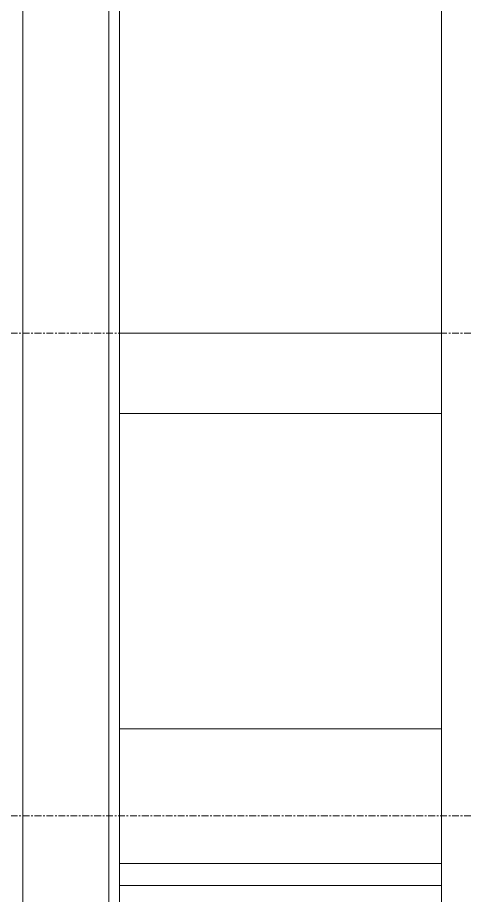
# Model space of a CAD drawing. Header units: inches. Extents: x 22 to 382261, y 22 to 371281.
# Drawn here: x 223346 to 224178, y 143557 to 145194 of the extents above; entities that cross this region are included whole.
import ezdxf

# ---------------------------------------------------------------- set-up
doc = ezdxf.new("R2010")
doc.units = ezdxf.units.IN
doc.header["$MEASUREMENT"] = 0
doc.linetypes.add('Grid Line 1_2_', pattern=[22.225, 12.7, -3.175, 3.175, -3.175])
for name, color, linetype, lineweight in [('A-FLOR', 192, 'Continuous', 9), ('A-FLOR-LEVL', 51, 'Continuous', 9), ('A-ROOF', 132, 'Continuous', 9), ('P-PIPE', 3, 'Continuous', 9)]:
    doc.layers.add(name, color=color, linetype=linetype, lineweight=lineweight)

# ---------------------------------------------------------------- blocks, each defined once
blk = doc.blocks.new('Roofs 1 - Roofs 1-397225-Right Side Elevation')
at = {"layer": 'A-ROOF'}
blk.add_line((3612.8, 3612.1), (3012.8, 3612.1), dxfattribs=at)
blk = doc.blocks.new('96M_High_Galvanize_Water_Tank_Frame_22788 - 96M_High_Galvanize_Water_Tank_Frame_22788-498790-Right Side Elevation')
at = {"layer": 'P-PIPE'}
for p, q in [((2832.8, 265), (2832.8, 6720)), ((2992.8, 265), (2992.8, 6720)), ((3012.8, 265), (3012.8, 6720)), ((3612.8, 0), (3612.8, 6615)), ((3612.8, 3361.1), (3012.8, 3361.1)), ((3012.8, 3320.2), (3612.8, 3320.2))]:
    blk.add_line(p, q, dxfattribs=at)

msp = doc.modelspace()

# ---------------------------------------------------------------- linework, layer by layer
at = {"layer": 'A-FLOR'}
for p, q in [((223535.8, 144605.4), (224135.8, 144605.4)), ((224135.8, 144455.4), (223535.8, 144455.4))]:
    msp.add_line(p, q, dxfattribs=at)
at = {"layer": 'A-FLOR-LEVL', "linetype": 'Grid Line 1_2_'}
for p, q in [((206975.4, 144605.4), (250147.7, 144605.4)), ((206975.4, 143705.4), (250147.7, 143705.4))]:
    msp.add_line(p, q, dxfattribs=at)

# ---------------------------------------------------------------- block references
at = {"layer": 'A-ROOF'}
msp.add_blockref('Roofs 1 - Roofs 1-397225-Right Side Elevation', (220522.9, 140255.4), dxfattribs=at)
at = {"layer": 'P-PIPE'}
msp.add_blockref('96M_High_Galvanize_Water_Tank_Frame_22788 - 96M_High_Galvanize_Water_Tank_Frame_22788-498790-Right Side Elevation', (220522.9, 140255.4), dxfattribs=at)

doc.saveas('drawing.dxf')
